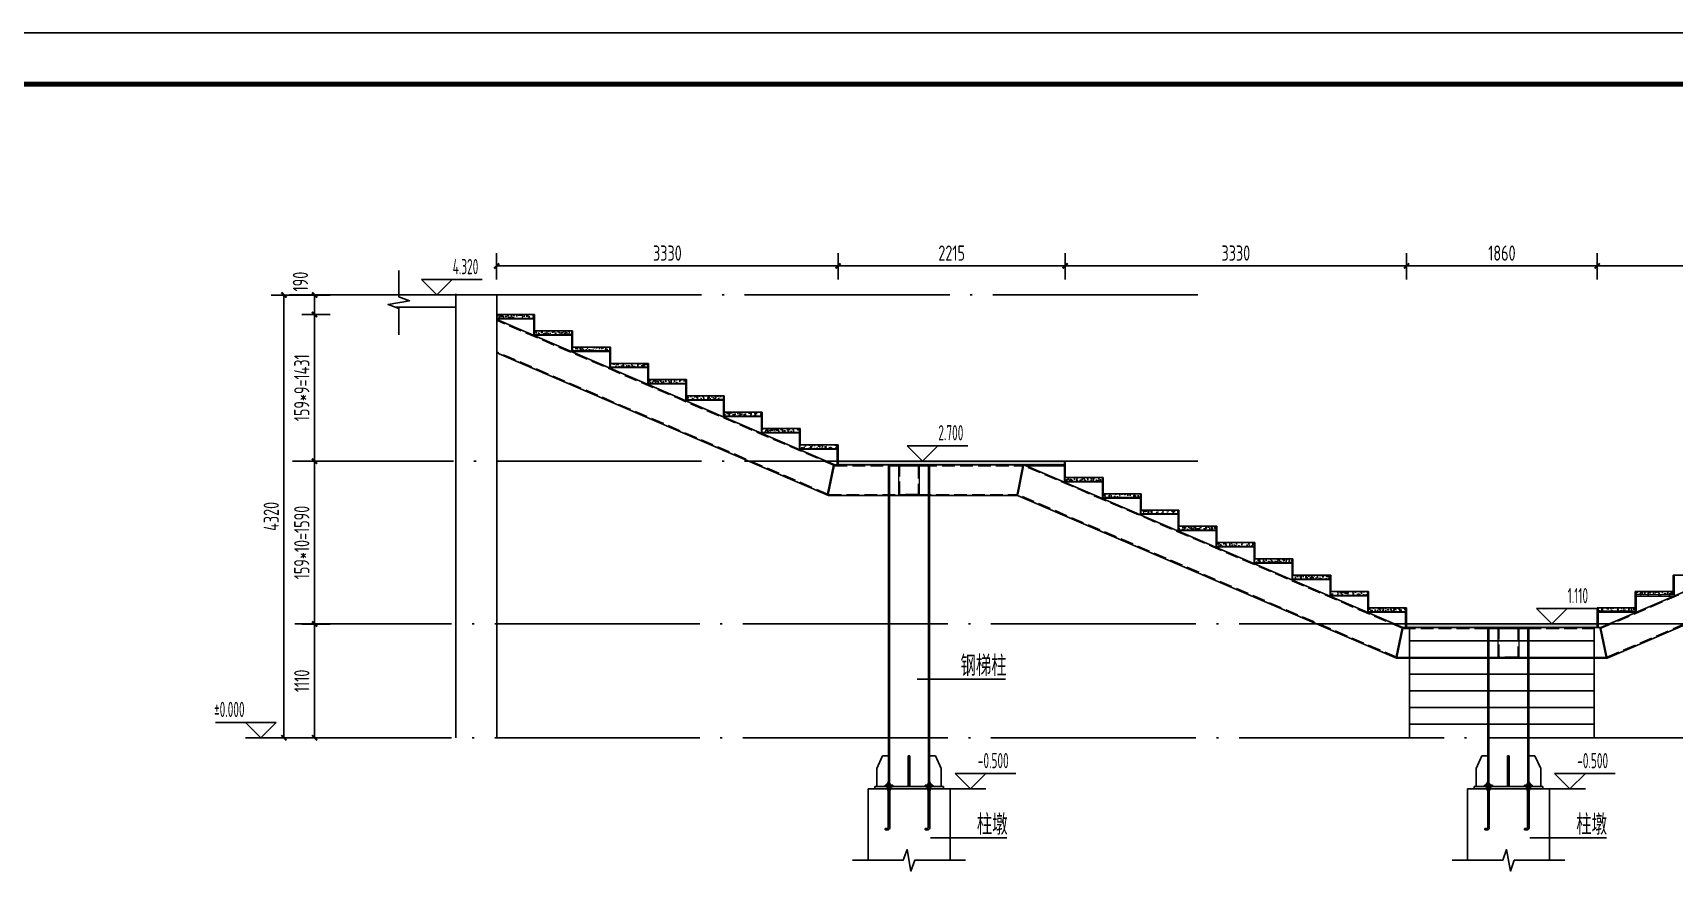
# Model space of a CAD drawing. Extents: x 6827379 to 6887889, y 99218 to 177608.
# Drawn here: x 6855282 to 6871291, y 135238 to 143545 of the extents above; entities that cross this region are included whole.
import ezdxf

# ---------------------------------------------------------------- set-up
doc = ezdxf.new("R2010")
doc.units = 0
doc.header["$LTSCALE"] = 1000
doc.header["$MEASUREMENT"] = 0
for name, pattern in [('2', [18.5, 12, -3, 0.5, -3]), ('CONTINOUS', [2000000.0, 1000000.0, 1000000.0]), ('DASH', [0.35, 0.25, -0.1]), ('DASHED', [19.05, 12.7, -6.35]), ('DOTE', [2.42, 2, -0.2, 0.02, -0.2])]:
    doc.linetypes.add(name, pattern=pattern)
for name, color, linetype in [('100', 7, 'Continuous'), ('__0', 7, 'Continuous'), ('A_公文', 7, 'Continuous'), ('A_公标', 3, 'Continuous'), ('A_公框', 4, 'Continuous'), ('A_标高', 3, 'Continuous'), ('A_符号', 3, 'Continuous'), ('A_轴线', 9, 'DOTE'), ('尺寸标注', 253, 'Continuous'), ('怀化站场雨棚$0$BOLT', 252, 'Continuous'), ('柱_主零件_实线', 2, 'Continuous'), ('柱_零件_实线', 3, 'Continuous'), ('校对1', 2, 'Continuous'), ('螺栓组-普通_实线', 1, 'Continuous')]:
    doc.layers.add(name, color=color, linetype=linetype)
doc.layers.add('BEAM', color=4, linetype='DASHED', lineweight=0)
doc.layers.add('BEAM_CON', color=4, linetype='Continuous', lineweight=0)
doc.styles.add('_TCH_DIM', font='tssdeng.shx', dxfattribs={"width": 0.8, "height": 200, "bigfont": 'GBCBIG.shx'})
doc.styles.add('_TCH_DIM_T3', font='tssdeng.shx', dxfattribs={"width": 0.705882, "bigfont": 'tssdchn.shx'})
doc.styles.get("Standard").update_dxf_attribs({"font": 'tssdeng.shx', "bigfont": 'hztxt.shx'})
doc.dimstyles.new('_TCH_ARCH&&50', dxfattribs={"dimtxt": 148.75, "dimasz": 50, "dimexe": 125, "dimexo": 150, "dimgap": 50, "dimtad": 1, "dimdec": 0, "dimzin": 0, "dimdsep": 46, "dimtxsty": '_TCH_DIM_T3', "dimblk": 'ARCHTICK', "dimcen": 0.09, "dimclrt": 7, "dimazin": 2, "dimtfac": 1, "dimtdec": 0, "dimtix": 1, "dimtmove": 2, "dimatfit": 3, "dimfxl": 1, "dimtolj": 1, "dimtzin": 0, "dimarcsym": 0})
pattern_1 = [(50, (102667.186, 38751), (71.72601826, -6.2752135), [7.5, -82.5]), (355, (102667.186, 38751), (-13.8751334, 75.2192134), [6, -66]), (100.4514, (102673.16, 38750.475), (57.8509382, 68.9439542), [6.374019, -70.1142112]), (46.1842, (102667.19, 38771), (106.7241049, -16.5519014), [11.25, -123.75]), (96.6356, (102676.08, 38769.62), (93.4662706, 97.4117871), [9.5610288, -105.1713]), (351.1842, (102667.19, 38771), (93.4661945, 97.4118601), [9, -99]), (21, (102677.186, 38766), (59.6907052, -40.26188907), [7.5, -82.5]), (326, (102677.186, 38766), (24.3315332, 72.5150045), [6, -66]), (71.4514, (102682.16, 38762.64), (84.02226286, 32.2530497), [6.374019, -70.1142112]), (37.5, (102667.186, 38750.998), (1.21598553, 33.28938538), [0, -65.2, 0, -67, 0, -66.25]), (7.5, (102667.186, 38750.998), (26.30695374, 39.44117119), [0, -38.2, 0, -63.7, 0, -25.25]), (327.5, (102644.886, 38750.998), (53.38224362, -2.25548717), [0, -25, 0, -78, 0, -103.5]), (317.5, (102634.886, 38751), (58.31861693, 10.01049823), [0, -32.5, 0, -51.8, 0, -73.5])]

# ---------------------------------------------------------------- blocks, each defined once
blk = doc.blocks.new('sdfdfgfgdsfdff')
h = blk.add_hatch()
h.set_pattern_fill('混凝土', color=8, scale=10, style=0)
h.set_pattern_definition([(50, (2535159.38, 732971.994), (71.7260183, -6.2752135), [7.5, -82.5]), (355, (2535159.38, 732971.994), (-13.8751334, 75.2192134), [6, -66]), (100.4514, (2535165.356, 732971.47), (57.8509382, 68.9439542), [6.374019, -70.1142112]), (46.1842, (2535159.38, 732991.99), (106.7241049, -16.5519014), [11.25, -123.75]), (96.6356, (2535168.27, 732990.62), (93.4662706, 97.411787), [9.5610288, -105.1713]), (351.1842, (2535159.38, 732991.99), (93.4661945, 97.41186), [9, -99]), (21, (2535169.38, 732986.994), (59.6907052, -40.2618891), [7.5, -82.5]), (326, (2535169.38, 732986.994), (24.3315332, 72.5150045), [6, -66]), (71.4514, (2535174.35, 732983.64), (84.0222629, 32.2530497), [6.374019, -70.1142112]), (37.5, (2535159.378, 732971.994), (1.21598553, 33.28938538), [0, -65.2, 0, -67, 0, -66.25]), (7.5, (2535159.38, 732971.994), (26.30695374, 39.4411712), [0, -38.2, 0, -63.7, 0, -25.25]), (327.5, (2535137.078, 732971.994), (53.38224362, -2.25548717), [0, -25, 0, -78, 0, -103.5]), (317.5, (2535127.08, 732971.994), (58.31861693, 10.01049823), [0, -32.5, 0, -51.8, 0, -73.5])])
h.paths.add_polyline_path([(6775609, 101214), (6775249, 101214), (6775249, 101179), (6775609, 101179)])
at = {"color": 6}
blk.add_line((6775249, 101214), (6775609, 101214), dxfattribs=at)
at = {"layer": 'BEAM'}
for points in [[(6775609, 101179), (6775609, 101373), (6775619, 101373), (6775619, 101169), (6775609, 101169)], [(6775609, 101179), (6775249, 101179), (6775249, 101169), (6775609, 101169)]]:
    blk.add_lwpolyline(points, dxfattribs=at)
blk = doc.blocks.new('dadsadsdasd')
at = {"layer": '怀化站场雨棚$0$BOLT', "linetype": 'Continuous'}
for p, q in [((7306093, -1827755), (7305869, -1827755)), ((7305869, -1827755), (7305869, -1827819)), ((7305869, -1827819), (7306093, -1827819)), ((7306039, -1827632), (7305924, -1827632)), ((7305924, -1827632), (7305924, -1827693)), ((7306039, -1827693), (7305924, -1827693)), ((7305924, -1827693), (7305924, -1827755)), ((7305924, -1827693), (7306039, -1827693)), ((7305924, -1827755), (7306039, -1827755)), ((7305924, -1827899), (7306039, -1827899)), ((7305924, -1827960), (7305924, -1827899)), ((7306039, -1827960), (7305924, -1827960)), ((7305924, -1827960), (7306039, -1827960)), ((7306020, -1827595), (7305943, -1827595)), ((7305943, -1827595), (7305943, -1827819)), ((7305943, -1827819), (7306020, -1827819)), ((7305943, -1829792), (7305943, -1827819)), ((7306020, -1827819), (7306020, -1827595)), ((7306020, -1827819), (7306020, -1829792)), ((7306039, -1827693), (7306039, -1827632)), ((7306039, -1827755), (7306039, -1827693)), ((7306039, -1827899), (7306039, -1827960)), ((7306093, -1827819), (7306093, -1827755)), ((7305934, -1829813), (7305796, -1829813)), ((7305796, -1829813), (7305796, -1829877)), ((7305924, -1829877), (7305796, -1829877))]:
    blk.add_line(p, q, dxfattribs=at)
for centre, radius, start, end in [((7305924, -1829781), 96, 270, 353.86496), ((7305911, -1829792), 32, 317.20452, 0)]:
    blk.add_arc(centre, radius, start, end, dxfattribs=at)
blk = doc.blocks.new('_ArchTick')
at = {"color": 0, "linetype": 'ByBlock', "const_width": 0.4}
blk.add_lwpolyline([(-0.5, -0.5), (0.5, 0.5)], dxfattribs=at)
blk = doc.blocks.new('*D272')
at = {"layer": 'A_公标', "color": 0, "linetype": 'CONTINOUS', "lineweight": -2, "transparency": 16777216}
for p, q in [((6859806, 141137), (6859806, 141396)), ((6863136, 141137), (6863136, 141396)), ((6859806, 141271), (6863136, 141271))]:
    blk.add_line(p, q, dxfattribs=at)
at = {"layer": 'Defpoints', "color": 0, "linetype": 'CONTINOUS', "transparency": 16777216}
for p in [(6863136, 141271), (6859806, 140987), (6863136, 140987)]:
    blk.add_point(p, dxfattribs=at)
at = {"layer": 'A_公标', "color": 0, "linetype": 'CONTINOUS', "lineweight": -2, "transparency": 16777216, "xscale": 50, "yscale": 50, "zscale": 50, "rotation": 180}
blk.add_blockref('_ArchTick', (6859806, 141271), dxfattribs=at)
at = {"layer": 'A_公标', "color": 0, "linetype": 'CONTINOUS', "lineweight": -2, "transparency": 16777216, "xscale": 50, "yscale": 50, "zscale": 50}
blk.add_blockref('_ArchTick', (6863136, 141271), dxfattribs=at)
at = {"layer": 'A_公标', "color": 7, "linetype": 'CONTINOUS', "transparency": 16777216, "insert": (6861471, 141396), "char_height": 148.8, "attachment_point": 5, "style": '_TCH_DIM_T3'}
blk.add_mtext('\\A1;3330', dxfattribs=at)
blk = doc.blocks.new('*D273')
at = {"layer": 'A_公标', "color": 0, "linetype": 'CONTINOUS', "lineweight": -2, "transparency": 16777216}
for p, q in [((6863136, 141137), (6863136, 141396)), ((6865351, 141137), (6865351, 141396)), ((6863136, 141271), (6865351, 141271))]:
    blk.add_line(p, q, dxfattribs=at)
at = {"layer": 'Defpoints', "color": 0, "linetype": 'CONTINOUS', "transparency": 16777216}
for p in [(6865351, 141271), (6863136, 140987), (6865351, 140987)]:
    blk.add_point(p, dxfattribs=at)
at = {"layer": 'A_公标', "color": 0, "linetype": 'CONTINOUS', "lineweight": -2, "transparency": 16777216, "xscale": 50, "yscale": 50, "zscale": 50, "rotation": 180}
blk.add_blockref('_ArchTick', (6863136, 141271), dxfattribs=at)
at = {"layer": 'A_公标', "color": 0, "linetype": 'CONTINOUS', "lineweight": -2, "transparency": 16777216, "xscale": 50, "yscale": 50, "zscale": 50}
blk.add_blockref('_ArchTick', (6865351, 141271), dxfattribs=at)
at = {"layer": 'A_公标', "color": 7, "linetype": 'CONTINOUS', "transparency": 16777216, "insert": (6864244, 141396), "char_height": 148.8, "attachment_point": 5, "style": '_TCH_DIM_T3'}
blk.add_mtext('\\A1;2215', dxfattribs=at)
blk = doc.blocks.new('*D274')
at = {"layer": 'A_公标', "color": 0, "linetype": 'CONTINOUS', "lineweight": -2, "transparency": 16777216}
for p, q in [((6865351, 141137), (6865351, 141396)), ((6868681, 141137), (6868681, 141396)), ((6865351, 141271), (6868681, 141271))]:
    blk.add_line(p, q, dxfattribs=at)
at = {"layer": 'Defpoints', "color": 0, "linetype": 'CONTINOUS', "transparency": 16777216}
for p in [(6868681, 141271), (6865351, 140987), (6868681, 140987)]:
    blk.add_point(p, dxfattribs=at)
at = {"layer": 'A_公标', "color": 0, "linetype": 'CONTINOUS', "lineweight": -2, "transparency": 16777216, "xscale": 50, "yscale": 50, "zscale": 50, "rotation": 180}
blk.add_blockref('_ArchTick', (6865351, 141271), dxfattribs=at)
at = {"layer": 'A_公标', "color": 0, "linetype": 'CONTINOUS', "lineweight": -2, "transparency": 16777216, "xscale": 50, "yscale": 50, "zscale": 50}
blk.add_blockref('_ArchTick', (6868681, 141271), dxfattribs=at)
at = {"layer": 'A_公标', "color": 7, "linetype": 'CONTINOUS', "transparency": 16777216, "insert": (6867016, 141396), "char_height": 148.8, "attachment_point": 5, "style": '_TCH_DIM_T3'}
blk.add_mtext('\\A1;3330', dxfattribs=at)
blk = doc.blocks.new('*D275')
at = {"layer": 'A_公标', "color": 0, "linetype": 'CONTINOUS', "lineweight": -2, "transparency": 16777216}
for p, q in [((6868681, 141137), (6868681, 141396)), ((6870541, 141137), (6870541, 141396)), ((6868681, 141271), (6870541, 141271))]:
    blk.add_line(p, q, dxfattribs=at)
at = {"layer": 'Defpoints', "color": 0, "linetype": 'CONTINOUS', "transparency": 16777216}
for p in [(6870541, 141271), (6868681, 140987), (6870541, 140987)]:
    blk.add_point(p, dxfattribs=at)
at = {"layer": 'A_公标', "color": 0, "linetype": 'CONTINOUS', "lineweight": -2, "transparency": 16777216, "xscale": 50, "yscale": 50, "zscale": 50, "rotation": 180}
blk.add_blockref('_ArchTick', (6868681, 141271), dxfattribs=at)
at = {"layer": 'A_公标', "color": 0, "linetype": 'CONTINOUS', "lineweight": -2, "transparency": 16777216, "xscale": 50, "yscale": 50, "zscale": 50}
blk.add_blockref('_ArchTick', (6870541, 141271), dxfattribs=at)
at = {"layer": 'A_公标', "color": 7, "linetype": 'CONTINOUS', "transparency": 16777216, "insert": (6869611, 141396), "char_height": 148.8, "attachment_point": 5, "style": '_TCH_DIM_T3'}
blk.add_mtext('\\A1;1860', dxfattribs=at)
blk = doc.blocks.new('*D276')
at = {"layer": 'A_公标', "color": 0, "linetype": 'CONTINOUS', "lineweight": -2, "transparency": 16777216}
for p, q in [((6870541, 141137), (6870541, 141396)), ((6873501, 141137), (6873501, 141396)), ((6870541, 141271), (6873501, 141271))]:
    blk.add_line(p, q, dxfattribs=at)
at = {"layer": 'Defpoints', "color": 0, "linetype": 'CONTINOUS', "transparency": 16777216}
for p in [(6873501, 141271), (6870541, 140987), (6873501, 140987)]:
    blk.add_point(p, dxfattribs=at)
at = {"layer": 'A_公标', "color": 0, "linetype": 'CONTINOUS', "lineweight": -2, "transparency": 16777216, "xscale": 50, "yscale": 50, "zscale": 50, "rotation": 180}
blk.add_blockref('_ArchTick', (6870541, 141271), dxfattribs=at)
at = {"layer": 'A_公标', "color": 0, "linetype": 'CONTINOUS', "lineweight": -2, "transparency": 16777216, "xscale": 50, "yscale": 50, "zscale": 50}
blk.add_blockref('_ArchTick', (6873501, 141271), dxfattribs=at)
at = {"layer": 'A_公标', "color": 7, "linetype": 'CONTINOUS', "transparency": 16777216, "insert": (6872021, 141396), "char_height": 148.8, "attachment_point": 5, "style": '_TCH_DIM_T3'}
blk.add_mtext('\\A1;2960', dxfattribs=at)
blk = doc.blocks.new('*D297')
at = {"layer": 'A_公标', "color": 0, "linetype": 'CONTINOUS', "lineweight": -2, "transparency": 16777216}
for p, q in [((6858182, 140987), (6857606, 140987)), ((6857731, 136667), (6857731, 140987)), ((6858182, 136667), (6857606, 136667))]:
    blk.add_line(p, q, dxfattribs=at)
at = {"layer": 'Defpoints', "color": 0, "linetype": 'CONTINOUS', "transparency": 16777216}
for p in [(6857731, 140987), (6858332, 140987), (6858332, 136667)]:
    blk.add_point(p, dxfattribs=at)
at = {"layer": 'A_公标', "color": 0, "linetype": 'CONTINOUS', "lineweight": -2, "transparency": 16777216, "xscale": 50, "yscale": 50, "zscale": 50}
for p, rotation in [((6857731, 140987), 90), ((6857731, 136667), 270)]:
    blk.add_blockref('_ArchTick', p, dxfattribs=dict(at, rotation=rotation))
at = {"layer": 'A_公标', "color": 7, "linetype": 'CONTINOUS', "transparency": 16777216, "insert": (6857607, 138827), "char_height": 148.8, "attachment_point": 5, "rotation": 90, "style": '_TCH_DIM_T3'}
blk.add_mtext('\\A1;4320', dxfattribs=at)
blk = doc.blocks.new('*D298')
at = {"layer": 'A_公标', "color": 0, "linetype": 'CONTINOUS', "lineweight": -2, "transparency": 16777216}
for p, q in [((6858182, 137777), (6857905, 137777)), ((6858030, 136667), (6858030, 137777)), ((6858182, 136667), (6857905, 136667))]:
    blk.add_line(p, q, dxfattribs=at)
at = {"layer": 'Defpoints', "color": 0, "linetype": 'CONTINOUS', "transparency": 16777216}
for p in [(6858030, 137777), (6858332, 137777), (6858332, 136667)]:
    blk.add_point(p, dxfattribs=at)
at = {"layer": 'A_公标', "color": 0, "linetype": 'CONTINOUS', "lineweight": -2, "transparency": 16777216, "xscale": 50, "yscale": 50, "zscale": 50}
for p, rotation in [((6858030, 137777), 90), ((6858030, 136667), 270)]:
    blk.add_blockref('_ArchTick', p, dxfattribs=dict(at, rotation=rotation))
at = {"layer": 'A_公标', "color": 7, "linetype": 'CONTINOUS', "transparency": 16777216, "insert": (6857905, 137222), "char_height": 148.8, "attachment_point": 5, "rotation": 90, "style": '_TCH_DIM_T3'}
blk.add_mtext('\\A1;1110', dxfattribs=at)
blk = doc.blocks.new('*D299')
at = {"layer": 'A_公标', "color": 0, "linetype": 'CONTINOUS', "lineweight": -2, "transparency": 16777216}
for p, q in [((6858182, 139366), (6857905, 139366)), ((6858030, 137777), (6858030, 139366)), ((6858182, 137777), (6857905, 137777))]:
    blk.add_line(p, q, dxfattribs=at)
at = {"layer": 'Defpoints', "color": 0, "linetype": 'CONTINOUS', "transparency": 16777216}
for p in [(6858030, 139366), (6858332, 139366), (6858332, 137777)]:
    blk.add_point(p, dxfattribs=at)
at = {"layer": 'A_公标', "color": 0, "linetype": 'CONTINOUS', "lineweight": -2, "transparency": 16777216, "xscale": 50, "yscale": 50, "zscale": 50}
for p, rotation in [((6858030, 139366), 90), ((6858030, 137777), 270)]:
    blk.add_blockref('_ArchTick', p, dxfattribs=dict(at, rotation=rotation))
at = {"layer": 'A_公标', "color": 7, "linetype": 'CONTINOUS', "transparency": 16777216, "insert": (6857905, 138572), "char_height": 148.75, "attachment_point": 5, "rotation": 90, "style": '_TCH_DIM_T3'}
blk.add_mtext('\\A1;159*10=1590', dxfattribs=at)
blk = doc.blocks.new('*D300')
at = {"layer": 'A_公标', "color": 0, "linetype": 'CONTINOUS', "lineweight": -2, "transparency": 16777216}
for p, q in [((6858182, 140797), (6857905, 140797)), ((6858030, 139366), (6858030, 140797)), ((6858182, 139366), (6857905, 139366))]:
    blk.add_line(p, q, dxfattribs=at)
at = {"layer": 'Defpoints', "color": 0, "linetype": 'CONTINOUS', "transparency": 16777216}
for p in [(6858030, 140797), (6858332, 140797), (6858332, 139366)]:
    blk.add_point(p, dxfattribs=at)
at = {"layer": 'A_公标', "color": 0, "linetype": 'CONTINOUS', "lineweight": -2, "transparency": 16777216, "xscale": 50, "yscale": 50, "zscale": 50}
for p, rotation in [((6858030, 140797), 90), ((6858030, 139366), 270)]:
    blk.add_blockref('_ArchTick', p, dxfattribs=dict(at, rotation=rotation))
at = {"layer": 'A_公标', "color": 7, "linetype": 'CONTINOUS', "transparency": 16777216, "insert": (6857905, 140082), "char_height": 148.75, "attachment_point": 5, "rotation": 90, "style": '_TCH_DIM_T3'}
blk.add_mtext('\\A1;159*9=1431', dxfattribs=at)
blk = doc.blocks.new('*D301')
at = {"layer": 'A_公标', "color": 0, "linetype": 'CONTINOUS', "lineweight": -2, "transparency": 16777216}
for p, q in [((6858182, 140987), (6857905, 140987)), ((6858030, 140797), (6858030, 140987)), ((6858182, 140797), (6857905, 140797))]:
    blk.add_line(p, q, dxfattribs=at)
at = {"layer": 'Defpoints', "color": 0, "linetype": 'CONTINOUS', "transparency": 16777216}
for p in [(6858030, 140987), (6858332, 140987), (6858332, 140797)]:
    blk.add_point(p, dxfattribs=at)
at = {"layer": 'A_公标', "color": 0, "linetype": 'CONTINOUS', "lineweight": -2, "transparency": 16777216, "xscale": 50, "yscale": 50, "zscale": 50}
for p, rotation in [((6858030, 140987), 90), ((6858030, 140797), 270)]:
    blk.add_blockref('_ArchTick', p, dxfattribs=dict(at, rotation=rotation))
at = {"layer": 'A_公标', "color": 7, "linetype": 'CONTINOUS', "transparency": 16777216, "insert": (6857892, 141118), "char_height": 148.8, "attachment_point": 5, "rotation": 90, "style": '_TCH_DIM_T3'}
blk.add_mtext('\\A1;190', dxfattribs=at)

msp = doc.modelspace()

# ---------------------------------------------------------------- hatches: boundary and pattern name
h = msp.add_hatch()
h.set_pattern_fill('混凝土', color=8, scale=10, style=0)
h.set_pattern_definition([(130, (11100256, 772555.004), (-71.7260183, -6.2752135), [7.5, -82.5]), (185, (11100256, 772555.004), (13.8751334, 75.2192134), [6, -66]), (79.5486, (11100250.02, 772554.48), (-57.8509382, 68.9439542), [6.374019, -70.1142112]), (133.8158, (11100256, 772575), (-106.7241049, -16.5519014), [11.25, -123.75]), (83.3644, (11100247.11, 772573.62), (-93.4662706, 97.411787), [9.5610288, -105.1713]), (188.8158, (11100256, 772575), (-93.4661945, 97.41186), [9, -99]), (159, (11100246, 772570.004), (-59.6907052, -40.2618891), [7.5, -82.5]), (214, (11100246, 772570.004), (-24.3315332, 72.5150045), [6, -66]), (108.5486, (11100241.025, 772566.65), (-84.0222629, 32.2530497), [6.374019, -70.1142112]), (142.5, (11100256, 772555.004), (-1.21598553, 33.28938538), [0, -65.2, 0, -67, 0, -66.25]), (172.5, (11100256, 772555.004), (-26.30695374, 39.4411712), [0, -38.2, 0, -63.7, 0, -25.25]), (212.5, (11100278.3, 772555.004), (-53.38224362, -2.25548717), [0, -25, 0, -78, 0, -103.5]), (222.5, (11100288.3, 772555.004), (-58.31861693, 10.01049823), [0, -32.5, 0, -51.8, 0, -73.5])])
h.paths.add_polyline_path([(6859806.3, 140797.1), (6860166.3, 140797.1), (6860166.3, 140762.1), (6859806.3, 140762.1)])
h = msp.add_hatch()
h.set_pattern_fill('混凝土', color=8, scale=10, style=0)
h.set_pattern_definition(pattern_1)
h.paths.add_polyline_path([(6865341.2, 139366.1), (6863136.2, 139366.1), (6863136.2, 139331.1), (6865341.2, 139331.1)])
h = msp.add_hatch()
h.set_pattern_fill('混凝土', color=8, scale=10, style=0)
h.set_pattern_definition(pattern_1)
h.paths.add_polyline_path([(6868681.2, 137777.1), (6870541.2, 137777.1), (6870541.2, 137742.1), (6868681.2, 137742.1)])

# ---------------------------------------------------------------- linework, layer by layer
at = {"linetype": 'CONTINOUS'}
for p, q in [((6858852.3, 140987.1), (6859806.3, 140987.1)), ((6859406.3, 140997.1), (6859406.3, 136667.1)), ((6859806.3, 140987.1), (6859806.3, 136667.1)), ((6858822.9, 140867.1), (6859406.3, 140867.1))]:
    msp.add_line(p, q, dxfattribs=at)
at = {"color": 4, "ltscale": 0.1}
for p, q in [((6859806.3, 140956.1), (6859806.3, 140797.1)), ((6859806.3, 140797.1), (6860176.2, 140797.1)), ((6863102.9, 139331.1), (6859806.3, 140747.8)), ((6860176.2, 140797.1), (6860176.2, 140638.1)), ((6860176.2, 140638.1), (6860546.2, 140638.1)), ((6860546.2, 140638.1), (6860546.2, 140479.1)), ((6863041.2, 139031.1), (6859806.3, 140421.3)), ((6860546.2, 140479.1), (6860916.2, 140479.1)), ((6860916.2, 140479.1), (6860916.2, 140320.1)), ((6860916.2, 140320.1), (6861286.2, 140320.1)), ((6861286.2, 140320.1), (6861286.2, 140161.1)), ((6861286.2, 140161.1), (6861656.2, 140161.1)), ((6861656.2, 140161.1), (6861656.2, 140002.1)), ((6861656.2, 140002.1), (6862026.2, 140002.1)), ((6862026.2, 140002.1), (6862026.2, 139843.1)), ((6862026.2, 139843.1), (6862396.2, 139843.1)), ((6862396.2, 139843.1), (6862396.2, 139684.1)), ((6862396.2, 139684.1), (6862766.2, 139684.1)), ((6862766.2, 139684.1), (6862766.2, 139525.1)), ((6862766.2, 139525.1), (6863136.2, 139525.1)), ((6863136.2, 139525.1), (6863136.2, 139331.1)), ((6863102.9, 139331.1), (6864948, 139331.1)), ((6863136.2, 139366.1), (6865351.2, 139366.1)), ((6868645.6, 137742.1), (6864948, 139331.1)), ((6864948, 139331.1), (6865341.2, 139331.1)), ((6864971.2, 139321.1), (6865341.2, 139321.1)), ((6865351.2, 139366.1), (6865351.2, 139207.1)), ((6865351.2, 139207.1), (6865721.2, 139207.1)), ((6865721.2, 139207.1), (6865721.2, 139048.1)), ((6873904.5, 139173.1), (6870574.5, 137742.1)), ((6863041.2, 139031.1), (6864886.2, 139031.1)), ((6868583.9, 137442.1), (6864886.2, 139031.1)), ((6865721.2, 139048.1), (6866091.2, 139048.1)), ((6866091.2, 139048.1), (6866091.2, 138889.1)), ((6866091.2, 138889.1), (6866461.2, 138889.1)), ((6866461.2, 138889.1), (6866461.2, 138730.1)), ((6873966.2, 138873.1), (6870636.2, 137442.1)), ((6866461.2, 138730.1), (6866831.2, 138730.1)), ((6866831.2, 138730.1), (6866831.2, 138571.1)), ((6866831.2, 138571.1), (6867201.2, 138571.1)), ((6867201.2, 138571.1), (6867201.2, 138412.1)), ((6867201.2, 138412.1), (6867571.2, 138412.1)), ((6867571.2, 138412.1), (6867571.2, 138253.1)), ((6867571.2, 138253.1), (6867941.2, 138253.1)), ((6867941.2, 138253.1), (6867941.2, 138094.1)), ((6871281.2, 138095.1), (6871281.2, 138254.1)), ((6871281.2, 138254.1), (6871651.2, 138254.1)), ((6867941.2, 138094.1), (6868311.2, 138094.1)), ((6868311.2, 138094.1), (6868311.2, 137935.1)), ((6870911.2, 137936.1), (6870911.2, 138095.1)), ((6870911.2, 138095.1), (6871281.2, 138095.1)), ((6868311.2, 137935.1), (6868681.2, 137935.1)), ((6868681.2, 137935.1), (6868681.2, 137742.1)), ((6870541.2, 137742.1), (6870541.2, 137936.1)), ((6870541.2, 137936.1), (6870911.2, 137936.1)), ((6868645.6, 137742.1), (6870574.5, 137742.1)), ((6868681.2, 137777.1), (6870541.2, 137777.1)), ((6868583.9, 137442.1), (6870636.2, 137442.1))]:
    msp.add_line(p, q, dxfattribs=at)
at = {"color": 6}
msp.add_line((6860166.3, 140797.1), (6859806.3, 140797.1), dxfattribs=at)
at = {"color": 8, "ltscale": 0.1}
for p, q in [((6868711.2, 137742.1), (6868711.2, 136667.1)), ((6870511.2, 137742.1), (6870511.2, 136667.1)), ((6868711.2, 137614.1), (6870511.2, 137614.1)), ((6868711.2, 137451.1), (6870511.2, 137451.1)), ((6868711.2, 137288.1), (6870511.2, 137288.1)), ((6870511.2, 137125.1), (6868711.2, 137125.1)), ((6868711.2, 136962.1), (6870511.2, 136962.1)), ((6868711.2, 136799.1), (6870511.2, 136799.1))]:
    msp.add_line(p, q, dxfattribs=at)
at = {"color": 4, "ltscale": 0.1}
for points in [[(6863126.2, 139525.1), (6863126.2, 139331.1)], [(6868671.2, 137935.1), (6868671.2, 137742.1)], [(6870551.2, 137936.1), (6870551.2, 137742.1)]]:
    msp.add_lwpolyline(points, dxfattribs=at)
at = {"layer": 'A_公框', "color": 0, "linetype": 'CONTINOUS'}
msp.add_lwpolyline([(6828368.3, 113845.2), (6887889.5, 113845.2), (6887889.5, 143545.2), (6828368.3, 143545.2)], close=True, dxfattribs=at)
at = {"layer": 'A_公框', "color": 0, "linetype": 'CONTINOUS', "const_width": 50}
msp.add_lwpolyline([(6829618.3, 114345.2), (6887389.5, 114345.2), (6887389.5, 143045.2), (6829618.3, 143045.2)], close=True, dxfattribs=at)
at = {"layer": 'A_标高'}
for p, q in [((6859222.4, 140987.1), (6859072.4, 141137.1)), ((6859072.4, 141137.1), (6859663.6, 141137.1)), ((6859222.4, 140987.1), (6859372.4, 141137.1)), ((6863959.2, 139366.1), (6863809.2, 139516.1)), ((6863809.2, 139516.1), (6864400.3, 139516.1)), ((6863959.2, 139366.1), (6864109.2, 139516.1)), ((6870097.8, 137777.1), (6869947.8, 137927.1)), ((6869947.8, 137927.1), (6870539, 137927.1)), ((6870097.8, 137777.1), (6870247.8, 137927.1)), ((6857655.7, 136817.1), (6857064.6, 136817.1)), ((6857505.7, 136667.1), (6857355.7, 136817.1)), ((6857505.7, 136667.1), (6857655.7, 136817.1)), ((6857855.7, 136667.1), (6857355.7, 136667.1)), ((6864428.4, 136167.1), (6864278.4, 136317.1)), ((6864278.4, 136317.1), (6864869.5, 136317.1)), ((6864428.4, 136167.1), (6864578.4, 136317.1)), ((6864078.4, 136167.1), (6864578.4, 136167.1))]:
    msp.add_line(p, q, dxfattribs=at)
at = {"layer": 'A_标高', "color": 9}
for p, q in [((6870275, 136167.1), (6870125, 136317.1)), ((6870125, 136317.1), (6870716.1, 136317.1)), ((6870275, 136167.1), (6870425, 136317.1)), ((6869925, 136167.1), (6870425, 136167.1))]:
    msp.add_line(p, q, dxfattribs=at)
at = {"layer": 'A_符号', "linetype": 'CONTINOUS'}
for points in [[(6858852.3, 140597.7), (6858852.3, 140856.4), (6858747.3, 140894.6), (6858957.3, 140931.7), (6858852.3, 140968.9), (6858852.3, 141227.7)], [(6863278.1, 135471.2), (6863771.9, 135471.2), (6863810.1, 135576.2), (6863847.1, 135366.2), (6863884.4, 135471.2), (6864378.1, 135471.2)]]:
    msp.add_lwpolyline(points, dxfattribs=at)
at = {"layer": 'A_符号', "color": 9, "linetype": 'CONTINOUS'}
msp.add_lwpolyline([(6869124.8, 135471.2), (6869618.5, 135471.2), (6869656.7, 135576.2), (6869693.7, 135366.2), (6869731, 135471.2), (6870224.8, 135471.2)], dxfattribs=at)
at = {"layer": 'A_轴线', "color": 1}
for points in [[(6866644.9, 140987.1), (6857785.9, 140987.1)], [(6866644.9, 139366.1), (6857816.2, 139366.1)], [(6881146.8, 137777.1), (6857836.9, 137777.1)], [(6881146.8, 136667.1), (6857720.5, 136667.1)]]:
    msp.add_lwpolyline(points, dxfattribs=at)
at = {"layer": 'BEAM', "linetype": 'DASH', "ltscale": 0.5}
for p, q in [((6863100.9, 139321.1), (6859806.3, 140737)), ((6863043.3, 139041.1), (6859806.3, 140432.2)), ((6863100.9, 139321.1), (6864945.9, 139321.1)), ((6868643.6, 137732.1), (6864945.9, 139321.1)), ((6873906.6, 139163.1), (6870576.6, 137732.1)), ((6863043.3, 139041.1), (6864888.3, 139041.1)), ((6868586, 137452.1), (6864888.3, 139041.1)), ((6873964.2, 138883.1), (6870634.2, 137452.1)), ((6868643.6, 137732.1), (6870576.6, 137732.1)), ((6868586, 137452.1), (6870634.2, 137452.1))]:
    msp.add_line(p, q, dxfattribs=at)
at = {"layer": 'BEAM', "color": 8, "linetype": 'DASH', "ltscale": 0.5}
msp.add_line((6863928.1, 139041.1), (6864028.1, 139041.1), dxfattribs=at)
at = {"layer": 'BEAM'}
msp.add_lwpolyline([(6859806.3, 140762.1), (6860166.3, 140762.1), (6860166.3, 140752.1), (6859806.3, 140752.1)], dxfattribs=at)
at = {"layer": 'BEAM', "linetype": 'DASH', "ltscale": 0.5}
msp.add_lwpolyline([(6863738.1, 139321.1), (6863918.1, 139321.1), (6863918.1, 139041.1), (6863738.1, 139041.1)], close=True, dxfattribs=at)
at = {"layer": 'BEAM', "color": 9, "linetype": 'DASH', "ltscale": 0.5}
msp.add_lwpolyline([(6869584.8, 137732.1), (6869764.8, 137732.1), (6869764.8, 137452.1), (6869584.8, 137452.1)], close=True, dxfattribs=at)
at = {"layer": 'BEAM_CON'}
for p, q in [((6863033.9, 139045.2), (6863091.5, 139325.2)), ((6863043.3, 139041.1), (6863100.9, 139321.1)), ((6864935.7, 139321.1), (6864878.1, 139041.1)), ((6864945.9, 139321.1), (6864888.3, 139041.1)), ((6868634.2, 137736.2), (6868576.6, 137456.2)), ((6868643.6, 137732.1), (6868586, 137452.1)), ((6870566.4, 137732.1), (6870624, 137452.1)), ((6870576.6, 137732.1), (6870634.2, 137452.1))]:
    msp.add_line(p, q, dxfattribs=at)
at = {"layer": 'BEAM_CON', "color": 8}
for p, q in [((6863928.1, 139321.1), (6864028.1, 139321.1)), ((6863928.1, 139031.1), (6864028.1, 139031.1)), ((6869474.8, 137732.1), (6869874.8, 137732.1))]:
    msp.add_line(p, q, dxfattribs=at)
at = {"layer": 'BEAM_CON'}
msp.add_lwpolyline([(6863728.1, 139331.1), (6863928.1, 139331.1), (6863928.1, 139031.1), (6863728.1, 139031.1), (6863728.1, 139331.1)], close=True, dxfattribs=at)
at = {"layer": 'BEAM_CON', "color": 9}
msp.add_lwpolyline([(6869574.8, 137742.1), (6869774.8, 137742.1), (6869774.8, 137442.1), (6869574.8, 137442.1), (6869574.8, 137742.1)], close=True, dxfattribs=at)
at = {"layer": '尺寸标注'}
for q in [(6864028.1, 136621.1), (6864028.1, 136537.7)]:
    msp.add_line((6864028.1, 136515.1), q, dxfattribs=at)
at = {"layer": '尺寸标注', "color": 9}
for q in [(6869874.8, 136621.1), (6869874.8, 136537.7)]:
    msp.add_line((6869874.8, 136515.1), q, dxfattribs=at)
at = {"layer": '柱_主零件_实线'}
for p, q in [((6863628.1, 136205.1), (6863628.1, 136667.1)), ((6864028.1, 136205.1), (6864028.1, 136667.1)), ((6863820.1, 136191.1), (6863628.1, 136191.1)), ((6864028.1, 136191.1), (6863836.1, 136191.1))]:
    msp.add_line(p, q, dxfattribs=at)
at = {"layer": '柱_主零件_实线', "color": 2, "linetype": '2'}
for p, q in [((6863638.1, 136191.1), (6863638.1, 136667.1)), ((6864018.1, 136191.1), (6864018.1, 136667.1)), ((6863628.1, 136191.1), (6863628.1, 136205.1)), ((6863820.1, 136191.1), (6863836.1, 136191.1)), ((6864028.1, 136191.1), (6864028.1, 136205.1))]:
    msp.add_line(p, q, dxfattribs=at)
at = {"layer": '柱_主零件_实线', "color": 9}
for p, q in [((6869474.8, 136205.1), (6869474.8, 136667.1)), ((6869874.8, 136205.1), (6869874.8, 136667.1)), ((6869666.8, 136191.1), (6869474.8, 136191.1)), ((6869874.8, 136191.1), (6869682.8, 136191.1))]:
    msp.add_line(p, q, dxfattribs=at)
at = {"layer": '柱_主零件_实线', "color": 9, "linetype": '2'}
for p, q in [((6869484.8, 136191.1), (6869484.8, 136667.1)), ((6869864.8, 136191.1), (6869864.8, 136667.1)), ((6869474.8, 136191.1), (6869474.8, 136205.1)), ((6869666.8, 136191.1), (6869682.8, 136191.1)), ((6869874.8, 136191.1), (6869874.8, 136205.1))]:
    msp.add_line(p, q, dxfattribs=at)
at = {"layer": '柱_零件_实线'}
for p, q in [((6863513.1, 136366.1), (6863570.1, 136491.1)), ((6863570.1, 136491.1), (6863628.1, 136491.1)), ((6863628.1, 136491.1), (6863628.1, 136236.1)), ((6863820.1, 136491.1), (6863836.1, 136491.1)), ((6863820.1, 136191.1), (6863820.1, 136491.1)), ((6863836.1, 136491.1), (6863836.1, 136191.1)), ((6864028.1, 136491.1), (6864086.1, 136491.1)), ((6864028.1, 136236.1), (6864028.1, 136491.1)), ((6864086.1, 136491.1), (6864143.1, 136366.1)), ((6863513.1, 136191.1), (6863513.1, 136366.1)), ((6863836.1, 136366.1), (6863820.1, 136366.1)), ((6864143.1, 136366.1), (6864143.1, 136191.1)), ((6864163.1, 136191.1), (6863493.1, 136191.1)), ((6863493.1, 136167.1), (6863493.1, 136191.1)), ((6863493.1, 136167.1), (6864163.1, 136167.1)), ((6863596.2, 136205.1), (6863671.2, 136205.1)), ((6863596.2, 136191.1), (6863596.2, 136205.1)), ((6863628.1, 136236.1), (6863607.5, 136205.1)), ((6863671.2, 136191.1), (6863671.2, 136205.1)), ((6863985.1, 136205.1), (6864060.1, 136205.1)), ((6863985.1, 136191.1), (6863985.1, 136205.1)), ((6864048.8, 136205.1), (6864028.1, 136236.1)), ((6864060.1, 136191.1), (6864060.1, 136205.1)), ((6864163.1, 136167.1), (6864163.1, 136191.1))]:
    msp.add_line(p, q, dxfattribs=at)
at = {"layer": '柱_零件_实线', "color": 9}
for p, q in [((6869359.8, 136366.1), (6869416.8, 136491.1)), ((6869416.8, 136491.1), (6869474.8, 136491.1)), ((6869474.8, 136491.1), (6869474.8, 136236.1)), ((6869666.8, 136491.1), (6869682.8, 136491.1)), ((6869666.8, 136191.1), (6869666.8, 136491.1)), ((6869682.8, 136491.1), (6869682.8, 136191.1)), ((6869874.8, 136491.1), (6869932.8, 136491.1)), ((6869874.8, 136236.1), (6869874.8, 136491.1)), ((6869932.8, 136491.1), (6869989.8, 136366.1)), ((6869359.8, 136191.1), (6869359.8, 136366.1)), ((6869682.8, 136366.1), (6869666.8, 136366.1)), ((6869989.8, 136366.1), (6869989.8, 136191.1)), ((6870009.8, 136191.1), (6869339.8, 136191.1)), ((6869339.8, 136167.1), (6869339.8, 136191.1)), ((6869339.8, 136167.1), (6870009.8, 136167.1)), ((6869442.8, 136205.1), (6869517.8, 136205.1)), ((6869442.8, 136191.1), (6869442.8, 136205.1)), ((6869474.8, 136236.1), (6869454.1, 136205.1)), ((6869517.8, 136191.1), (6869517.8, 136205.1)), ((6869831.7, 136205.1), (6869906.7, 136205.1)), ((6869831.7, 136191.1), (6869831.7, 136205.1)), ((6869895.4, 136205.1), (6869874.8, 136236.1)), ((6869906.7, 136191.1), (6869906.7, 136205.1)), ((6870009.8, 136167.1), (6870009.8, 136191.1))]:
    msp.add_line(p, q, dxfattribs=at)
at = {"layer": '柱_零件_实线', "color": 3, "linetype": '2'}
for p, q in [((6863836.1, 136236.1), (6863820.1, 136236.1)), ((6864058.1, 136191.1), (6864048.8, 136205.1))]:
    msp.add_line(p, q, dxfattribs=at)
at = {"layer": '柱_零件_实线', "color": 9, "linetype": '2'}
for p, q in [((6869682.8, 136236.1), (6869666.8, 136236.1)), ((6869904.8, 136191.1), (6869895.4, 136205.1))]:
    msp.add_line(p, q, dxfattribs=at)
at = {"layer": '校对1', "color": 2, "linetype": 'CONTINOUS'}
for p, q in [((6863628.1, 139331.1), (6863628.1, 136667.1)), ((6863638.1, 139331.1), (6863638.1, 136667.1)), ((6864018.1, 139331.1), (6864018.1, 136667.1)), ((6864028.1, 139331.1), (6864028.1, 136667.1))]:
    msp.add_line(p, q, dxfattribs=at)
at = {"layer": '校对1', "linetype": 'CONTINOUS'}
msp.add_line((6863628.1, 139331.1), (6864028.1, 139331.1), dxfattribs=at)
at = {"layer": '校对1', "color": 9, "linetype": 'CONTINOUS'}
for p, q in [((6869474.8, 137742.1), (6869474.8, 136667.1)), ((6869474.8, 137742.1), (6869874.8, 137742.1)), ((6869484.8, 137742.1), (6869484.8, 136667.1)), ((6869864.8, 137742.1), (6869864.8, 136667.1)), ((6869874.8, 137742.1), (6869874.8, 136667.1))]:
    msp.add_line(p, q, dxfattribs=at)
at = {"layer": '校对1', "linetype": 'CONTINOUS'}
for points in [[(6863906.4, 137238.9), (6864770.3, 137238.9)], [(6864037.7, 135689.7), (6864783.1, 135689.7)]]:
    msp.add_lwpolyline(points, dxfattribs=at)
at = {"layer": '校对1', "color": 0, "linetype": 'CONTINOUS'}
for points in [[(6863428.1, 136167.1), (6864228.1, 136167.1), (6864228.1, 135471.2)], [(6863428.1, 136167.1), (6863428.1, 135471.2)]]:
    msp.add_lwpolyline(points, dxfattribs=at)
at = {"layer": '校对1', "color": 9, "linetype": 'CONTINOUS'}
for points in [[(6869274.8, 136167.1), (6870074.8, 136167.1), (6870074.8, 135471.2)], [(6869274.8, 136167.1), (6869274.8, 135471.2)], [(6869884.4, 135689.7), (6870629.7, 135689.7)]]:
    msp.add_lwpolyline(points, dxfattribs=at)
at = {"layer": '螺栓组-普通_实线', "color": 7}
for p, q in [((6863633.7, 136213.1), (6863633.7, 136163.1)), ((6863633.7, 136213.1), (6863633.7, 136163.1)), ((6864022.6, 136213.1), (6864022.6, 136163.1)), ((6864022.6, 136213.1), (6864022.6, 136163.1))]:
    msp.add_line(p, q, dxfattribs=at)
at = {"layer": '螺栓组-普通_实线', "color": 9}
for p, q in [((6869480.3, 136213.1), (6869480.3, 136163.1)), ((6869480.3, 136213.1), (6869480.3, 136163.1)), ((6869869.2, 136213.1), (6869869.2, 136163.1)), ((6869869.2, 136213.1), (6869869.2, 136163.1))]:
    msp.add_line(p, q, dxfattribs=at)
at = {"layer": '螺栓组-普通_实线', "const_width": 0.14}
for points in [[(6863633.7, 136205.1), (6863633.7, 136171.1)], [(6863633.7, 136205.1), (6863633.7, 136171.1)], [(6864022.6, 136205.1), (6864022.6, 136171.1)], [(6864022.6, 136205.1), (6864022.6, 136171.1)]]:
    msp.add_lwpolyline(points, dxfattribs=at)
at = {"layer": '螺栓组-普通_实线', "color": 9, "const_width": 0.14}
for points in [[(6869480.3, 136205.1), (6869480.3, 136171.1)], [(6869480.3, 136205.1), (6869480.3, 136171.1)], [(6869869.2, 136205.1), (6869869.2, 136171.1)], [(6869869.2, 136205.1), (6869869.2, 136171.1)]]:
    msp.add_lwpolyline(points, dxfattribs=at)

# ---------------------------------------------------------------- block references
at = {"linetype": 'CONTINOUS', "xscale": -1}
for p in [(13635785.3, 39424), (13636155.3, 39265), (13636525.3, 39106), (13636895.3, 38947), (13637265.3, 38788), (13637635.3, 38629), (13638005.3, 38470), (13638375.3, 38311), (13640960.3, 37993), (13641330.3, 37834), (13641700.3, 37675), (13642070.3, 37516), (13642440.3, 37357), (13642810.3, 37198), (13643180.3, 37039), (13643550.3, 36880), (13643920.3, 36721)]:
    msp.add_blockref('sdfdfgfgdsfdff', p, dxfattribs=at)
at = {"linetype": 'CONTINOUS'}
for p in [(95672.2, 36881), (95302.2, 36722)]:
    msp.add_blockref('sdfdfgfgdsfdff', p, dxfattribs=at)
at = {"layer": '__0', "linetype": 'Continuous', "xscale": 0.2, "yscale": 0.2, "zscale": 0.2}
for p in [(5402437.4, 501744.3), (5402826.3, 501744.3)]:
    msp.add_blockref('dadsadsdasd', p, dxfattribs=at)
at = {"layer": '__0', "color": 9, "linetype": 'Continuous', "xscale": 0.2, "yscale": 0.2, "zscale": 0.2}
for p in [(5408284, 501744.3), (5408673, 501744.3)]:
    msp.add_blockref('dadsadsdasd', p, dxfattribs=at)

# ---------------------------------------------------------------- texts
at = {"layer": '100', "color": 7, "linetype": 'Continuous', "width": 0.75}
for s, p in [('钢梯柱', (6864330.6, 137269)), ('柱墩', (6864489.3, 135719.7))]:
    msp.add_text(s, height=200, dxfattribs=at).set_placement(p)
at = {"layer": '100', "color": 9, "linetype": 'Continuous', "width": 0.75}
msp.add_text('柱墩', height=200, dxfattribs=at).set_placement((6870335.9, 135719.7))
at = {"layer": 'A_公文', "style": '_TCH_DIM', "width": 0.564706}
for s, p in [('4.320', (6859377.2, 141189.6)), ('2.700', (6864113.9, 139568.6)), ('1.110', (6870252.6, 137979.6)), ('%%P0.000', (6857049.6, 136869.6)), ('-0.500', (6864499.1, 136369.6))]:
    msp.add_text(s, height=148.75, dxfattribs=at).set_placement(p)
at = {"layer": 'A_公文', "color": 9, "style": '_TCH_DIM', "width": 0.564706}
msp.add_text('-0.500', height=148.75, dxfattribs=at).set_placement((6870345.7, 136369.6))

# ---------------------------------------------------------------- dimensions: what is measured, and where the dimension line sits
at = {"layer": 'A_公标', "linetype": 'CONTINOUS'}
for p1, p2, distance, picture, middle in [((6859806.3, 140987.1), (6863136.2, 140987.1), 284.3, '*D272', (6861471.3, 141395.8)), ((6863136.2, 140987.1), (6865351.2, 140987.1), 284.3, '*D273', (6864243.7, 141395.8)), ((6865351.2, 140987.1), (6868681.2, 140987.1), 284.3, '*D274', (6867016.2, 141395.8)), ((6868681.2, 140987.1), (6870541.2, 140987.1), 284.3, '*D275', (6869611.2, 141395.8)), ((6870541.2, 140987.1), (6873501.2, 140987.1), 284.3, '*D276', (6872021.2, 141395.8)), ((6858332.3, 136667.1), (6858332.3, 140987.1), 601.4, '*D297', (6857606.5, 138827.1)), ((6858332.3, 136667.1), (6858332.3, 137777.1), 302.8, '*D298', (6857905.1, 137222.1))]:
    dim = msp.add_aligned_dim(p1=p1, p2=p2, distance=distance, dimstyle='_TCH_ARCH&&50', dxfattribs=at)
    dim.commit()
    dim.dimension.update_dxf_attribs({"geometry": picture, "text_midpoint": middle})
dim = msp.add_linear_dim(base=(6858029.5, 140987.1), p1=(6858332.3, 140797.1), p2=(6858332.3, 140987.1), angle=90, dimstyle='_TCH_ARCH&&50', dxfattribs=at)
dim.commit()
dim.dimension.update_dxf_attribs({"geometry": '*D301', "text_midpoint": (6857892, 141117.9), "dimtype": 129})
for p1, p2, text, picture, middle in [((6858332.3, 139366.1), (6858332.3, 140797.1), '159*9=1431', '*D300', (6857905.1, 140081.6)), ((6858332.3, 137777.1), (6858332.3, 139366.1), '159*10=1590', '*D299', (6857905.1, 138571.6))]:
    dim = msp.add_aligned_dim(p1=p1, p2=p2, distance=302.8, text=text, dimstyle='_TCH_ARCH&&50', dxfattribs=at)
    dim.commit()
    dim.dimension.update_dxf_attribs({"geometry": picture, "text_midpoint": middle})

doc.saveas('drawing.dxf')
